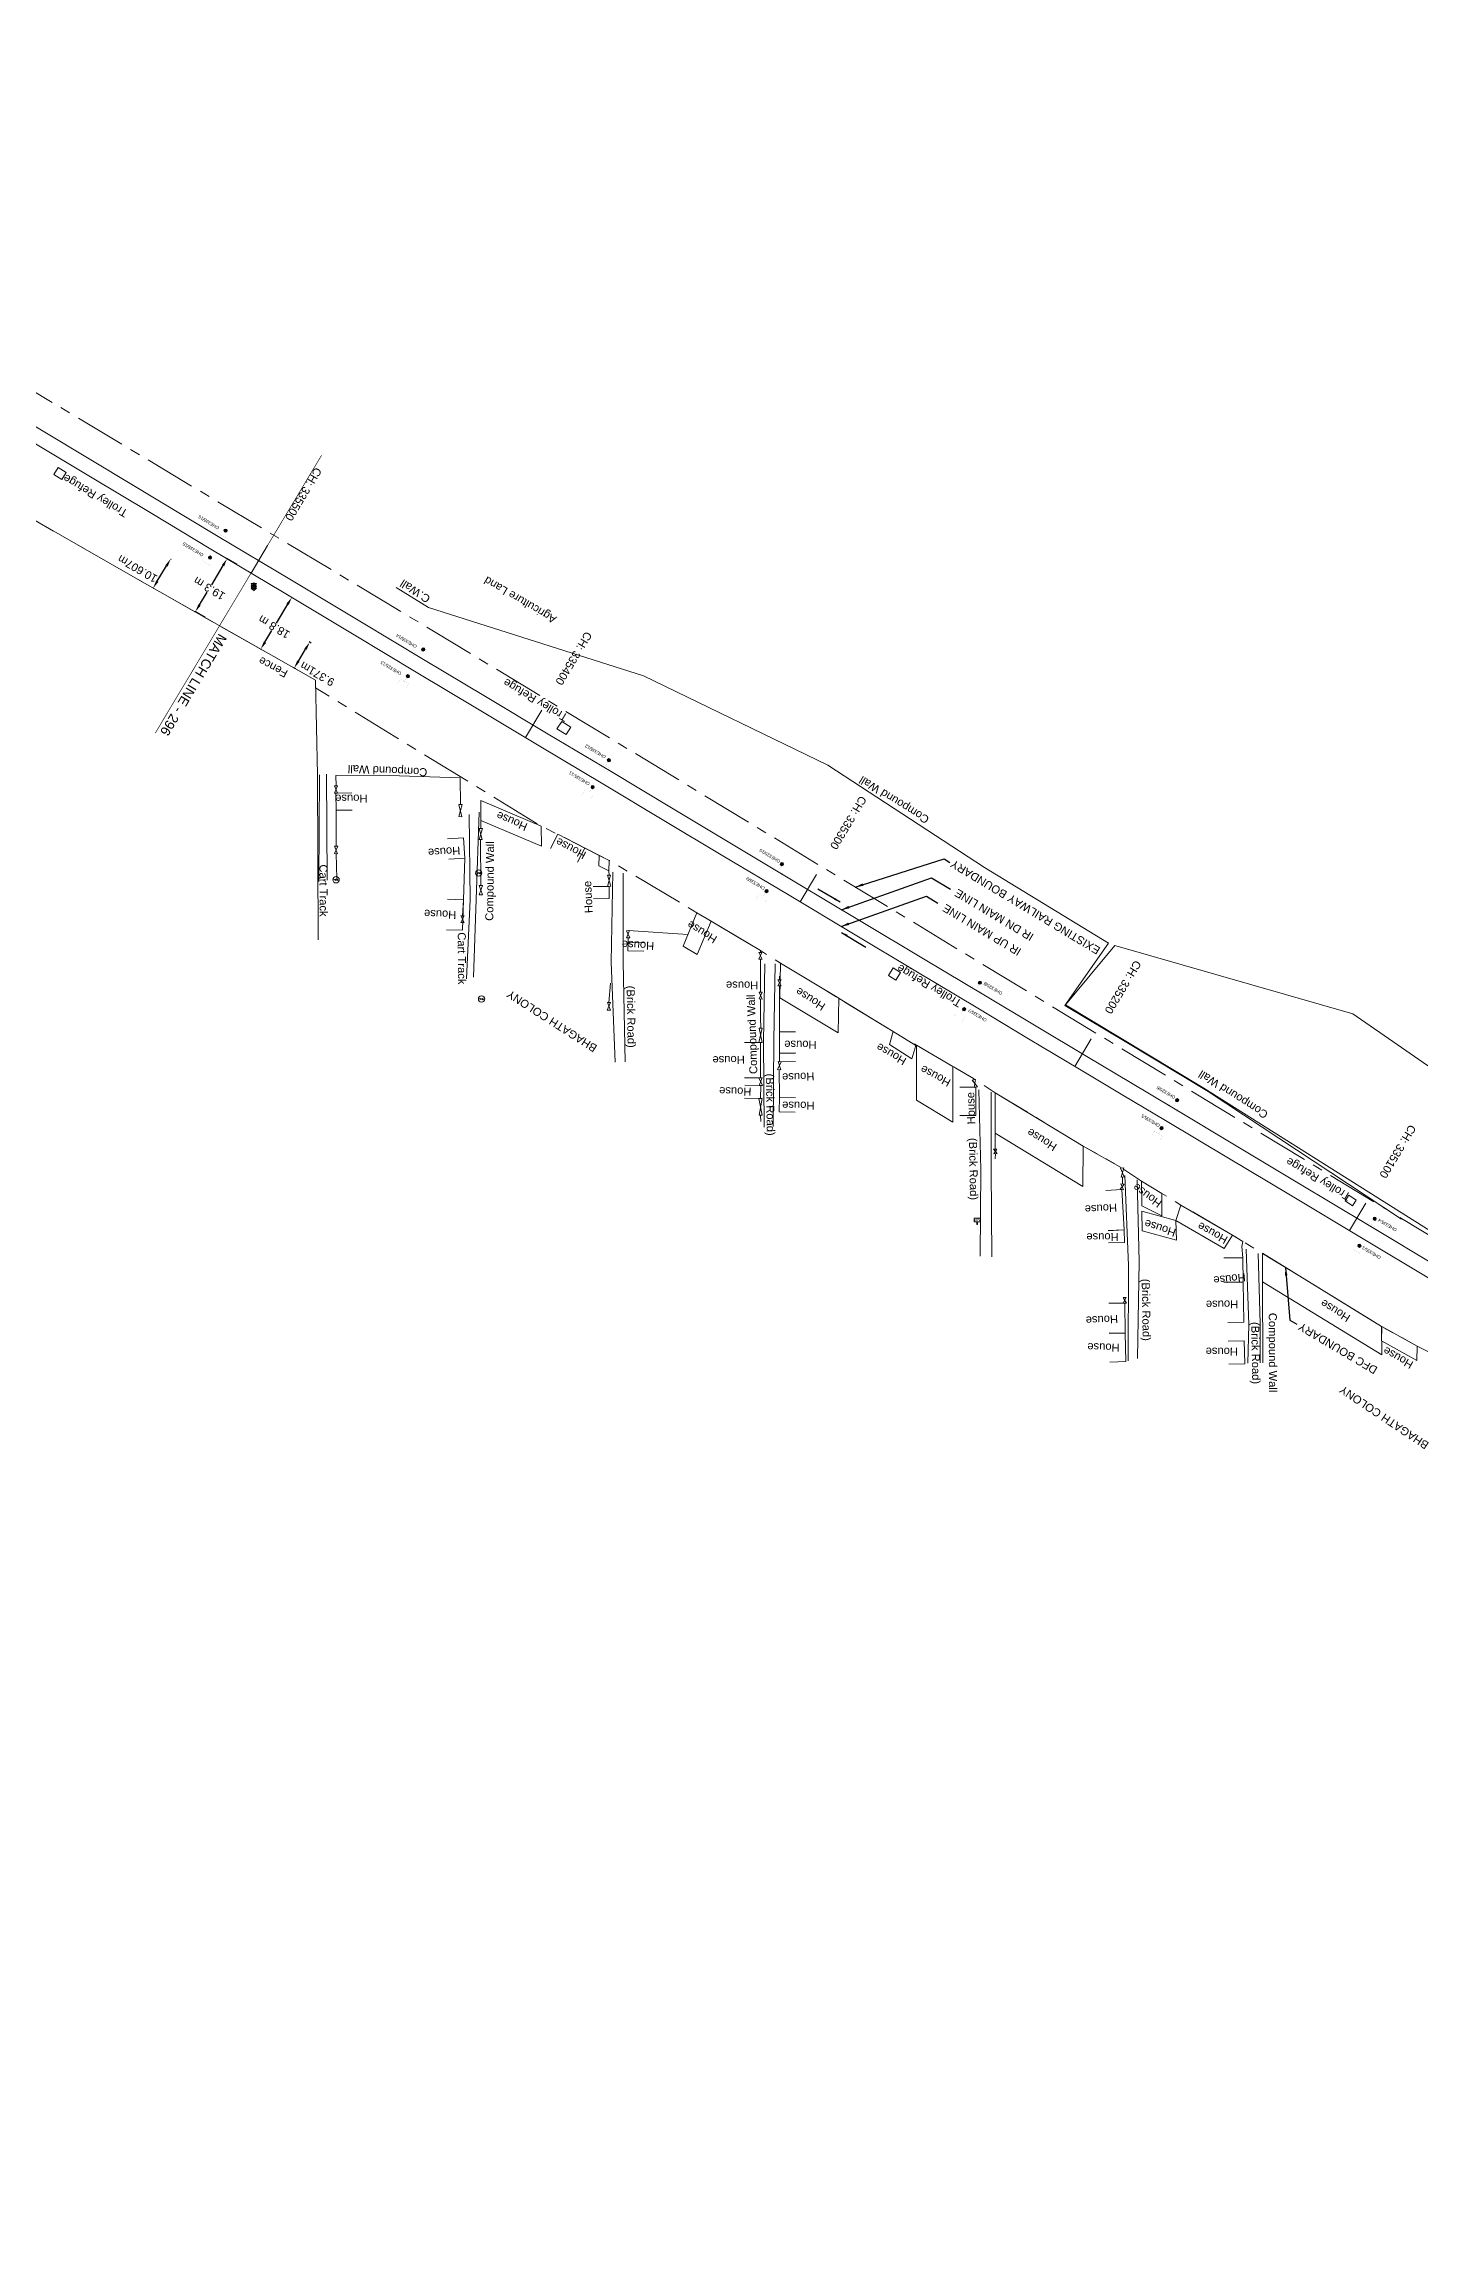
# Model space of a CAD drawing. Header units: metres. Extents: x 610236 to 616721, y 3398253 to 3402120.
# Drawn here: x 615058 to 615488, y 3398683 to 3399371 of the extents above; entities that cross this region are included whole.
import ezdxf
from ezdxf.enums import TextEntityAlignment as Align

# ---------------------------------------------------------------- set-up
doc = ezdxf.new("R2010")
doc.units = ezdxf.units.M
doc.header["$MEASUREMENT"] = 0
doc.linetypes.add('CENTER', pattern=[50.8, 31.75, -6.35, 6.35, -6.35])
doc.linetypes.add('PHANTOM2', pattern=[1.25, 0.625, -0.125, 0.125, -0.125, 0.125, -0.125])
doc.layers.get('Defpoints').update_dxf_attribs({"lineweight": 0})
for name, color, linetype, lineweight in [('Bounary Dim', 10, 'Continuous', 13), ('Cart Track', 34, 'Continuous', 0), ('Commercial Building Pucca', 251, 'Continuous', 0), ('Compound Wall', 251, 'Continuous', 0), ('DFCC BOUNDARY', 6, 'CENTER', 0), ('Electric Pole', 251, 'Continuous', 0), ('Existing Chainage', 7, 'Continuous', 0), ('Existing IR Track', 143, 'Continuous', 0), ('Existing Railway Boundary', 7, 'CENTER', 0), ('flow direction', 7, 'Continuous', 0), ('Gate', 251, 'Continuous', 0), ('MATCH LINE', 7, 'Continuous', 0), ('Name Board', 251, 'Continuous', 0), ('OHE MAST', 8, 'Continuous', 0), ('OHE MAST TEXT', 8, 'Continuous', 0), ('Residential Building Pucca', 251, 'Continuous', 0), ('Residential Building Semipucca', 251, 'Continuous', 0), ('Side Details', 251, 'Continuous', 0), ('Sign Board', 251, 'Continuous', 0), ('Subroad Edge', 34, 'Continuous', 0), ('Text', 251, 'Continuous', 0), ('Text1', 251, 'Continuous', 0), ('Trolley Stand', 7, 'Continuous', 0), ('Village Name', 7, 'Continuous', 0), ('Water Logged Area', 5, 'Continuous', 0)]:
    doc.layers.add(name, color=color, linetype=linetype, lineweight=lineweight)
doc.styles.add('NB', font='arial.ttf', dxfattribs={"height": 1.5})
doc.styles.get("Standard").update_dxf_attribs({"font": 'arial.ttf'})
doc.styles.add('Style-Arial', font='arial.ttf')
doc.styles.add('Text', font='arial.ttf', dxfattribs={"height": 2})
doc.styles.add('Vill txt', font='arial.ttf', dxfattribs={"height": 3})
doc.dimstyles.new('DIM', dxfattribs={"dimtxt": 2.5, "dimasz": 2.5, "dimexe": 0.18, "dimexo": 0.0625, "dimgap": 0.09, "dimtad": 0, "dimtih": 1, "dimtoh": 1, "dimdec": 3, "dimzin": 0, "dimdsep": 46, "dimtxsty": 'Standard', "dimcen": 0.09, "dimadec": 0, "dimazin": 0, "dimtfac": 1, "dimtdec": 3, "dimtofl": 0, "dimtmove": 0, "dimatfit": 3, "dimfxl": 1, "dimtolj": 1, "dimtzin": 0, "dimarcsym": 0})
doc.dimstyles.new('ISO-25', dxfattribs={"dimtxt": 2.5, "dimasz": 2.5, "dimexe": 1.25, "dimexo": 0.625, "dimtad": 1, "dimtxsty": 'Standard', "dimcen": 2.5, "dimadec": 0, "dimazin": 0, "dimtfac": 1, "dimtmove": 0, "dimatfit": 3, "dimfxl": 1, "dimarcsym": 0})
doc.dimstyles.get("Standard").update_dxf_attribs({"dimtxt": 2.5, "dimasz": 0.18, "dimexe": 0.18, "dimexo": 0.0625, "dimgap": 0.09, "dimtad": 0, "dimtih": 1, "dimtoh": 1, "dimdec": 3, "dimzin": 0, "dimdsep": 46, "dimtxsty": 'Standard', "dimcen": 0.09, "dimadec": 0, "dimazin": 0, "dimtfac": 1, "dimtdec": 3, "dimtofl": 0, "dimtmove": 0, "dimatfit": 3, "dimfxl": 1, "dimtolj": 1, "dimtzin": 0, "dimarcsym": 0})

# ---------------------------------------------------------------- blocks, each defined once
blk = doc.blocks.new('GT')
at = {"layer": 'Gate'}
for p, q in [((-0.5, -0.5), (-0.5, 0.5)), ((-0.5, 0.5), (0.5, -0.5)), ((0.5, 0.5), (0.5, -0.5))]:
    blk.add_line(p, q, dxfattribs=at)
at = {"layer": 'Gate', "flags": 128}
blk.add_lwpolyline([(0.5, 0.5), (-0.5, -0.5)], dxfattribs=at)
blk = doc.blocks.new('EP')
at = {"extrusion": (0, 0, -1)}
blk.add_hatch(color=8, dxfattribs=at).paths.add_polyline_path([(-0.31, -0.24), (-0.94, -0.01), (-0.41, -0.1), (-0.43, 0.15), (0.21, -0.05), (0.21, 0.16), (0.93, -0.01), (0.31, 0.07), (0.31, -0.19), (-0.31, 0)])
at = {"color": 8}
for p, q in [((-0.93, -0.01), (-0.21, 0.16)), ((-0.31, 0.07), (-0.93, -0.01)), ((-0.31, -0.19), (-0.31, 0.07)), ((0.31, 0), (-0.31, -0.19)), ((-0.21, 0.16), (-0.21, -0.05)), ((-0.21, -0.05), (0.43, 0.15)), ((0.31, -0.24), (0.31, 0)), ((0.43, 0.15), (0.41, -0.1)), ((0.94, -0.01), (0.31, -0.24)), ((0.41, -0.1), (0.94, -0.01))]:
    blk.add_line(p, q, dxfattribs=at)
blk.add_circle((0, 0), 1, dxfattribs=at)
blk = doc.blocks.new('NB')
for p, q in [((-0.98, 0.82), (-0.98, 1.98)), ((-0.98, 1.98), (0.98, 1.98)), ((-0.98, 0.82), (0.98, 0.82)), ((-0.13, 0.82), (-0.13, 0)), ((-0.13, 0), (0.13, 0)), ((0.13, 0.82), (0.13, 0)), ((0.98, 1.98), (0.98, 0.82))]:
    blk.add_line(p, q)
at = {"insert": (-0.03, 1.54), "char_height": 0.9883, "attachment_point": 5, "rotation": 180, "line_spacing_factor": 0.6, "style": 'NB'}
blk.add_mtext('\\H1x;\\W1.02537;NB', dxfattribs=at)
blk = doc.blocks.new('SIG')
for color, points in [(1, [(-0.22, 0.42, 0.180295), (-0.01, 0.33, -0.00255), (0.01, 0.33, -0.00255), (0.02, 0.33, 0.180295), (0.23, 0.42, -0.002654), (0.25, 0.44, 0.184495), (0.33, 0.65, 1.000001), (-0.32, 0.65, 0.184495), (-0.24, 0.44, -0.002654)]), (2, [(0.23, -0.23, -0.002654), (0.25, -0.21, 0.184495), (0.33, 0.01, 1.000001), (-0.32, 0.01, 0.184495), (-0.24, -0.21, -0.002654), (-0.22, -0.23, 0.180295), (-0.01, -0.32, -0.00255), (0.01, -0.32, -0.00255), (0.02, -0.32, 0.180295)]), (3, [(0.23, -0.88, -0.002654), (0.25, -0.86, 0.184495), (0.33, -0.64, 1.000001), (-0.32, -0.64, 0.184495), (-0.24, -0.86, -0.002654), (-0.22, -0.88, 0.395599)])]:
    blk.add_hatch(color=color).paths.add_polyline_path(points)
for p, q in [((-0.31, 0.98), (-0.32, -0.9)), ((0.33, -0.9), (0.32, 0.98))]:
    blk.add_line(p, q)
at = {"flags": 128}
for points in [[(-0.31, 0.98), (-0.81, 0.98, 0.198758), (-0.42, 0.41, 0.003814), (-0.31, 0.39)], [(-0.31, 0.33), (-0.81, 0.33, 0.198758), (-0.42, -0.23, 0.003727), (-0.32, -0.26)], [(0.32, 0.98), (0.82, 0.98, -0.198758), (0.44, 0.41, -0.003814), (0.32, 0.39)], [(0.32, 0.33), (0.82, 0.33, -0.198758), (0.44, -0.23, -0.003727), (0.33, -0.26)], [(-0.32, -0.32), (-0.81, -0.32, 0.198758), (-0.42, -0.88, 0.003639), (-0.32, -0.9)], [(0.33, -0.32), (0.82, -0.32, -0.198758), (0.44, -0.88, -0.003639), (0.33, -0.9)]]:
    blk.add_lwpolyline(points, format="xyb", dxfattribs=at)
for centre, radius, start, end in [((0.01, 0.91), 0.324, 12.40488, 167.59512), ((0.01, 0.81), 0.357, 27.75781, 152.24219), ((0.01, -0.9), 0.324, 181.45715, 358.54285)]:
    blk.add_arc(centre, radius, start, end)
blk = doc.blocks.new('OHE MAST')
h = blk.add_hatch(color=256)
edge = h.paths.add_edge_path()
edge.add_arc((0, 0), 0.514, 0, 360)
at = {"const_width": 0.01, "flags": 128}
for points in [[(1.5, 3.5), (1.5, 2), (-1.5, 2), (-1.5, 3.5)], [(0, 2), (0, 0)]]:
    blk.add_lwpolyline(points, dxfattribs=at)
blk.add_circle((0, 0), 0.514)
blk = doc.blocks.new('*D323')
at = {"layer": 'Bounary Dim', "color": 0, "lineweight": -2, "transparency": 16777216}
for p, q in [((615137.66, 3399178.12), (615139.91, 3399181.87)), ((615141.66, 3399183.73), (615141.04, 3399184.1)), ((615136.84, 3399175.69), (615136.22, 3399176.07))]:
    blk.add_line(p, q, dxfattribs=at)
at = {"layer": 'Bounary Dim', "color": 0, "transparency": 16777216}
for points in [[(615139.55, 3399182.08), (615140.27, 3399181.65), (615141.19, 3399184.01)], [(615137.3, 3399178.33), (615138.02, 3399177.9), (615136.38, 3399175.97)]]:
    blk.add_solid(points, dxfattribs=at)
at = {"layer": 'Defpoints', "color": 0, "transparency": 16777216}
for p in [(615141.19, 3399184.01), (615141.71, 3399183.7), (615136.9, 3399175.66)]:
    blk.add_point(p, dxfattribs=at)
at = {"layer": 'Bounary Dim', "color": 0, "transparency": 16777216, "insert": (615143.59, 3399174.11), "char_height": 2.5, "attachment_point": 5, "rotation": 150}
blk.add_mtext('\\A1;9.371m', dxfattribs=at)
blk = doc.blocks.new('*D324')
at = {"layer": 'Bounary Dim', "color": 0, "lineweight": -2, "transparency": 16777216}
for p, q in [((615097.82, 3399210.01), (615097.92, 3399209.95)), ((615093.6, 3399203.09), (615096.48, 3399207.9)), ((615092.36, 3399200.91), (615092.46, 3399200.85))]:
    blk.add_line(p, q, dxfattribs=at)
at = {"layer": 'Bounary Dim', "color": 0, "transparency": 16777216}
for points in [[(615096.12, 3399208.11), (615096.84, 3399207.68), (615097.76, 3399210.04)], [(615093.24, 3399203.3), (615093.95, 3399202.87), (615092.31, 3399200.94)]]:
    blk.add_solid(points, dxfattribs=at)
at = {"layer": 'Defpoints', "color": 0, "transparency": 16777216}
for p in [(615097.76, 3399210.04), (615097.76, 3399210.04), (615092.31, 3399200.94)]:
    blk.add_point(p, dxfattribs=at)
at = {"layer": 'Bounary Dim', "color": 0, "transparency": 16777216, "insert": (615087.4, 3399206.97), "char_height": 2.5, "attachment_point": 5, "rotation": 150}
blk.add_mtext('\\A1;10.607m', dxfattribs=at)
blk = doc.blocks.new('*D287')
at = {"layer": 'Defpoints', "color": 0, "linetype": 'ByBlock', "ltscale": 5, "transparency": 16777216}
for p in [(615115.4, 3399210.1), (615118.53, 3399208.23), (615108.63, 3399191.69)]:
    blk.add_point(p, dxfattribs=at)
at = {"layer": 'DFCC BOUNDARY', "color": 0, "linetype": 'ByBlock', "lineweight": -2, "ltscale": 5, "transparency": 16777216}
for p, q in [((615118.48, 3399208.26), (615115.24, 3399210.19)), ((615114.11, 3399207.96), (615110.56, 3399202.01)), ((615106.78, 3399195.71), (615109.15, 3399199.67)), ((615108.58, 3399191.72), (615105.34, 3399193.66))]:
    blk.add_line(p, q, dxfattribs=at)
at = {"layer": 'DFCC BOUNDARY', "color": 0, "linetype": 'ByBlock', "ltscale": 5, "transparency": 16777216}
for points in [[(615113.76, 3399208.17), (615114.47, 3399207.74), (615115.4, 3399210.1)], [(615106.42, 3399195.92), (615107.14, 3399195.49), (615105.5, 3399193.56)]]:
    blk.add_solid(points, dxfattribs=at)
at = {"layer": 'DFCC BOUNDARY', "color": 0, "linetype": 'ByBlock', "ltscale": 5, "transparency": 16777216, "insert": (615109.85, 3399200.84), "char_height": 2.5, "attachment_point": 5, "rotation": 149}
blk.add_mtext('\\A1;19.3 m', dxfattribs=at)
blk = doc.blocks.new('*D305')
at = {"layer": 'Defpoints', "color": 0, "linetype": 'ByBlock', "ltscale": 5, "transparency": 16777216}
for p in [(615135.58, 3399198.02), (615135.59, 3399198.01), (615125.92, 3399181.89)]:
    blk.add_point(p, dxfattribs=at)
at = {"layer": 'DFCC BOUNDARY', "color": 0, "linetype": 'ByBlock', "lineweight": -2, "ltscale": 5, "transparency": 16777216}
for p, q in [((615134.31, 3399195.87), (615130.78, 3399189.99)), ((615135.63, 3399197.99), (615135.74, 3399197.92)), ((615125.98, 3399181.85), (615126.08, 3399181.79)), ((615127.21, 3399184.03), (615129.38, 3399187.64))]:
    blk.add_line(p, q, dxfattribs=at)
at = {"layer": 'DFCC BOUNDARY', "color": 0, "linetype": 'ByBlock', "ltscale": 5, "transparency": 16777216}
for points in [[(615133.95, 3399196.08), (615134.66, 3399195.66), (615135.59, 3399198.01)], [(615126.86, 3399184.24), (615127.57, 3399183.81), (615125.93, 3399181.88)]]:
    blk.add_solid(points, dxfattribs=at)
at = {"layer": 'DFCC BOUNDARY', "color": 0, "linetype": 'ByBlock', "ltscale": 5, "transparency": 16777216, "insert": (615130.08, 3399188.82), "char_height": 2.5, "attachment_point": 5, "rotation": 149}
blk.add_mtext('\\A1;18.8 m', dxfattribs=at)

msp = doc.modelspace()

# ---------------------------------------------------------------- linework, layer by layer
at = {"layer": 'Cart Track', "flags": 128}
for points in [[(615144.0805, 3399109.2845), (615144.2859, 3399142.6043)], [(615146.4824, 3399142.7598), (615146.6562, 3399109.7271)], [(615190.1574, 3399078.8673), (615191.3519, 3399103.5476), (615190.9963, 3399130.254)], [(615194.112, 3399130.943), (615193.2598, 3399103.6784), (615192.3799, 3399079.3518)]]:
    msp.add_lwpolyline(points, dxfattribs=at)
at = {"layer": 'Commercial Building Pucca', "flags": 128}
msp.add_lwpolyline([(615292.93, 3399037.2346), (615287.9325, 3399037.3366), (615288.0258, 3399041.9072), (615293.0233, 3399041.8052)], dxfattribs=at)
at = {"layer": 'Compound Wall', "flags": 128}
for points in [[(615143.0011, 3399172.2017), (615086.6526, 3399204.1495), (615055.3881, 3399222.0203), (615011.4232, 3399248.0438), (614978.9857, 3399266.9001), (614907.6333, 3399308.6862), (614873.7182, 3399329.3507), (614834.7753, 3399351.7679), (614813.0721, 3399318.3781)], [(615168.1938, 3399201.0753), (615178.3365, 3399194.8345)], [(615178.3365, 3399194.8345), (615245.4609, 3399173.5357)], [(615143.8458, 3399091.0878), (615143.6509, 3399142.559), (615143.0011, 3399172.2017)], [(615245.4609, 3399173.5357), (615303.0907, 3399145.6633), (615352.0212, 3399113.6572), (615390.7804, 3399090.0326)], [(615149.4414, 3399139.2039), (615149.4012, 3399142.4156), (615162.9224, 3399142.4417), (615188.2517, 3399141.6777), (615188.3375, 3399133.3038)], [(615149.5005, 3399120.3139), (615149.4371, 3399131.5237)], [(615194.6699, 3399108.0131), (615194.6223, 3399122.3752)], [(615149.6619, 3399110.0704), (615149.4503, 3399117.9697)], [(615189.6362, 3399116.5771), (615189.253, 3399103.5459), (615188.962, 3399098.5886)], [(615240.6867, 3399093.9125), (615259.4108, 3399092.7013)], [(615266.6077, 3399096.8798), (615282.0467, 3399087.7012), (615282.0391, 3399087.1147)], [(615240.708, 3399090.2483), (615240.7305, 3399091.6771)], [(615282.0368, 3399085.0433), (615282.1141, 3399074.7326)], [(615390.7804, 3399090.0326), (615377.1738, 3399070.556), (615396.4987, 3399058.9886), (615421.9549, 3399043.7024), (615482.4009, 3399003.7346)], [(615287.9964, 3399078.5354), (615287.9991, 3399079.6904)], [(615234.7157, 3399071.4393), (615235.2117, 3399077.4584)], [(615282.1059, 3399072.5576), (615282.0865, 3399066.7219), (615282.137, 3399063.4676)], [(615287.9916, 3399062.2545), (615288.0523, 3399068.3369), (615288.0007, 3399076.6293)], [(615306.6102, 3399072.7034), (615316.2923, 3399066.7528), (615323.5453, 3399062.3674)], [(615342.4296, 3399051.3421), (615343.0612, 3399050.9743), (615348.617, 3399047.7605), (615348.7211, 3399047.3244)], [(615288.0258, 3399041.9072), (615287.9286, 3399050.4899)], [(615282.1034, 3399036.274), (615282.1237, 3399034.291)], [(615355.4198, 3399025.6353), (615355.3406, 3399030.6372)], [(615355.3986, 3399022.6619), (615355.4723, 3399024.28)], [(615382.8908, 3399026.6271), (615395.0555, 3399019.7361)], [(615395.2155, 3399016.9622), (615395.1917, 3399014.7961)], [(615432.7274, 3398996.8346), (615429.5435, 3398998.8076)], [(615432.7891, 3398991.7391), (615432.4707, 3398995.2525), (615432.7274, 3398996.8346)], [(615439.0065, 3398958.8529), (615438.9686, 3398984.2236)]]:
    msp.add_lwpolyline(points, dxfattribs=at)
at = {"layer": 'DFCC BOUNDARY', "lineweight": 0, "ltscale": 0.5, "flags": 128}
msp.add_lwpolyline([(614030.472, 3399814.7192), (614040.2031, 3399831.0381), (614044.5004, 3399828.4755), (614063.0426, 3399817.3497), (614068.4741, 3399814.4339), (614089.687, 3399801.9052), (614104.9142, 3399792.2299), (614127.8329, 3399778.4823), (614142.258, 3399769.8285), (614156.7065, 3399761.1607), (614171.658, 3399752.2), (614186.9324, 3399743.0459), (614205.1652, 3399732.1278), (614224.2654, 3399720.6902), (614237.9625, 3399712.4736), (614252.3436, 3399703.8466), (614270.7174, 3399692.8422), (614289.2771, 3399681.7266), (614303.832, 3399673.0267), (614318.6064, 3399664.1956), (614334.8295, 3399654.4722), (614351.8511, 3399644.2701), (614371.7919, 3399632.3324), (614391.5071, 3399620.5298), (614414.0714, 3399607.0051), (614436.2542, 3399593.7089), (614455.6252, 3399582.1122), (614475.4794, 3399570.2262), (614493.3592, 3399559.5245), (614511.3696, 3399548.7446), (614523.5691, 3399541.2362), (614542.9404, 3399529.6455), (614560.3536, 3399519.2165), (614577.2117, 3399509.1199), (614592.4979, 3399499.9626), (614608.1751, 3399490.571), (614624.8337, 3399480.6039), (614646.5141, 3399467.6322), (614658.722, 3399460.3488), (614674.202, 3399451.1131), (614693.1523, 3399439.7573), (614711.3314, 3399428.8797), (614727.7485, 3399419.0733), (614743.7791, 3399409.4977), (614760.097, 3399399.7221), (614769.5002, 3399394.089), (614837.6229, 3399350.1287), (614873.7182, 3399329.3507), (614930.3635, 3399295.3204), (615015.2753, 3399245.8749), (615015.2262, 3399245.7928), (615055.3881, 3399222.0203), (615086.6526, 3399204.1495), (615143.0011, 3399172.2017), (615143.0547, 3399169.7539), (615213.5565, 3399126.5258), (615218.7064, 3399124.0206), (615234.82, 3399115.8845), (615262.2211, 3399099.4943), (615282.0467, 3399087.7012), (615288.2768, 3399083.7839), (615306.5072, 3399072.7792), (615323.5449, 3399062.3688), (615330.7614, 3399058.1478), (615342.1811, 3399051.4855), (615348.617, 3399047.7605), (615355.4122, 3399043.2614), (615382.8908, 3399026.6271), (615395.0555, 3399019.7361), (615401.1137, 3399015.5991), (615407.4237, 3399011.8467), (615413.362, 3399008.187), (615429.5435, 3398998.8076), (615432.7274, 3398996.8346), (615438.9216, 3398993.1112), (615476.2187, 3398970.1936), (615487.2075, 3398964.1208), (615490.1532, 3398962.6313), (615493.0212, 3398961.1043), (615496.5547, 3398959.1377), (615501.8253, 3398956.0107), (615518.7362, 3398945.5631), (615529.6047, 3398939.1631), (615541.6489, 3398932.0416), (615560.2938, 3398920.9672), (615565.2936, 3398917.8836), (615572.5453, 3398913.4636), (615582.1013, 3398907.6938), (615626.4094, 3398878.636), (615711.0313, 3398825.3697), (615744.5852, 3398810.4445), (615776.0565, 3398792.1613), (615799.0242, 3398777.5748), (615813.3555, 3398769.012), (615835.4961, 3398756.3215), (615847.191, 3398749.5972), (615868.9093, 3398736.9504), (615885.3091, 3398727.0081), (615901.9021, 3398717.0798), (615922.1884, 3398704.9199), (615942.5882, 3398692.6919), (615949.6278, 3398688.4701), (615970.7591, 3398675.0974), (616056.0656, 3398622.8799), (616072.3874, 3398613.1076), (616096.3103, 3398598.7845), (616113.4533, 3398588.5045), (616130.3605, 3398578.3659), (616151.0552, 3398565.9857), (616158.9536, 3398561.2607), (616228.0059, 3398520.8509), (616231.2289, 3398518.906), (616247.3195, 3398509.2733), (616283.9979, 3398487.3031), (616304.6518, 3398474.9256), (616326.9405, 3398461.5588), (616349.7841, 3398447.8593), (616371.1383, 3398435.0259), (616392.4976, 3398422.1893), (616399.5331, 3398417.955), (616399.5239, 3398417.9398)], dxfattribs=at)
at = {"layer": 'Existing Chainage', "linetype": 'Continuous', "lineweight": 13, "flags": 128}
for points in [[(615128.0168, 3399214.2025), (615122.8802, 3399205.6226)], [(615213.7901, 3399162.8104), (615208.6612, 3399154.2259)], [(615299.5978, 3399111.4665), (615294.4725, 3399102.8798)], [(615385.4095, 3399060.1029), (615380.2761, 3399051.521)], [(615471.2396, 3399008.7613), (615466.0943, 3399000.1865)]]:
    msp.add_lwpolyline(points, dxfattribs=at)
at = {"layer": 'Existing IR Track', "flags": 128}
for points in [[(615494.456, 3398988.493), (615472.246, 3399001.8088), (615449.9764, 3399015.1604), (615430.646, 3399026.7314), (615411.0604, 3399038.4549), (615397.6256, 3399046.4678), (615383.9953, 3399054.5973), (615368.1658, 3399064.0717), (615352.3529, 3399073.5363), (615332.9595, 3399085.125), (615313.5483, 3399096.7243), (615293.3344, 3399108.8594), (615272.9981, 3399121.068), (615254.2268, 3399132.3215), (615235.4079, 3399143.6036), (615215.7637, 3399155.3374), (615196.0912, 3399167.0881), (615176.8019, 3399178.6403), (615157.4286, 3399190.2428), (615135.0207, 3399203.6802), (615112.6499, 3399217.0953), (615093.7553, 3399228.4382), (615074.9092, 3399239.752), (615055.2828, 3399251.494)], [(615491.9472, 3398984.6735), (615469.8986, 3398997.9038), (615447.6451, 3399011.257), (615428.3034, 3399022.8315), (615408.5811, 3399034.6338), (615395.2808, 3399042.5678), (615381.7019, 3399050.6682), (615365.8194, 3399060.1685), (615349.955, 3399069.658), (615330.6304, 3399081.2449), (615311.1299, 3399092.9372), (615290.9868, 3399104.9604), (615270.3199, 3399117.2963), (615251.855, 3399128.3732), (615232.7694, 3399139.8224), (615213.396, 3399151.397), (615193.6684, 3399163.1834), (615174.4473, 3399174.7206), (615155.1021, 3399186.3323), (615132.6667, 3399199.7637), (615110.3079, 3399213.1493), (615091.395, 3399224.5107), (615072.7266, 3399235.7252), (615052.9295, 3399247.5777)]]:
    msp.add_lwpolyline(points, dxfattribs=at)
at = {"layer": 'Existing Railway Boundary', "ltscale": 0.5, "flags": 128}
msp.add_lwpolyline([(610348.171, 3402084.315), (610412.243, 3402047.407), (610816.4467, 3401806.0872), (610824.2343, 3401812.7137), (610961.1072, 3401721.668), (611001.8155, 3401693.5189), (611045.0981, 3401670.4754), (611172.8748, 3401594.2137), (611349.6069, 3401487.2448), (611525.6631, 3401378.4058), (611706.9713, 3401269.4918), (611862.7799, 3401176.1735), (611885.0197, 3401162.1783), (612031.1961, 3401075.6032), (612070.3216, 3401050.9396), (612243.7727, 3400946.4383), (612421.3412, 3400839.8744), (612607.2871, 3400728.8405), (612953.7211, 3400520.993), (613470.9913, 3400226.4951), (614012.4958, 3399887.3788), (614055.8113, 3399861.1262), (614186.33, 3399782.2122), (614439.2886, 3399631.6413), (615179.9123, 3399187.498), (615599.3011, 3398933.023), (615641.8291, 3398908.118), (615684.1749, 3398882.805), (615727.8421, 3398857.148), (615771.2115, 3398833.042), (615810.7222, 3398819.967), (615849.5142, 3398796.835), (615894.7969, 3398769.958), (615937.4983, 3398743.942), (615981.9902, 3398717.098), (616022.8552, 3398694.4624)], dxfattribs=at)
at = {"layer": 'MATCH LINE', "linetype": 'PHANTOM2', "ltscale": 15, "const_width": 0.2}
msp.add_lwpolyline([(615144.9295, 3399242.4532), (615092.9483, 3399155.6254)], dxfattribs=at)
at = {"layer": 'Residential Building Pucca', "flags": 128}
for points in [[(615154.4354, 3399131.5738), (615149.4371, 3399131.5237), (615149.3834, 3399136.8824), (615154.3817, 3399136.9325)], [(615194.7089, 3399125.8346), (615194.7166, 3399128.3408)], [(615234.6689, 3399112.5768), (615234.7634, 3399111.2609)], [(615184.2576, 3399103.7239), (615189.253, 3399103.5459), (615188.9142, 3399094.0393), (615183.9188, 3399094.2173)], [(615245.6463, 3399087.4996), (615240.649, 3399087.6113), (615240.708, 3399090.2483), (615245.7053, 3399090.1366)], [(615277.0951, 3399058.9232), (615282.0937, 3399058.9284), (615282.1051, 3399047.955), (615277.1065, 3399047.9498)], [(615292.9931, 3399055.691), (615287.9946, 3399055.6887), (615287.9916, 3399062.2545), (615292.9902, 3399062.2567)], [(615293.0333, 3399053.0369), (615288.0352, 3399052.9699), (615287.9991, 3399055.6643), (615292.9972, 3399055.7313)], [(615277.1474, 3399045.6302), (615282.1455, 3399045.5639), (615282.0916, 3399041.502), (615277.0935, 3399041.5684)], [(615344.3427, 3399045.0397), (615349.3412, 3399045.0249), (615349.315, 3399036.1134), (615344.3165, 3399036.1282)], [(615390.0108, 3399012.766), (615395.0014, 3399013.0476), (615395.7153, 3399000.3936), (615390.7247, 3399000.1121)], [(615390.718, 3399000.282), (615395.7153, 3399000.3936), (615395.8027, 3398996.4815), (615390.8054, 3398996.3698)], [(615426.791, 3398991.6888), (615432.7881, 3398991.7374), (615432.8531, 3398984.1064), (615426.855, 3398984.0561)], [(615427.8557, 3398983.9986), (615432.8531, 3398984.1064), (615433.1239, 3398971.5569), (615428.1265, 3398971.4491)], [(615390.9139, 3398977.4935), (615395.912, 3398977.5584), (615396.0334, 3398968.2044), (615391.0353, 3398968.1395)], [(615390.9845, 3398968.0141), (615395.9817, 3398968.1314), (615396.1901, 3398959.2568), (615391.193, 3398959.1394)], [(615428.2436, 3398965.6706), (615433.2405, 3398965.7968), (615433.4229, 3398958.5752), (615428.4259, 3398958.449)]]:
    msp.add_lwpolyline(points, dxfattribs=at)
at = {"layer": 'Residential Building Pucca'}
for points in [[(615231.682, 3399117.428), (615234.82, 3399115.8845), (615234.6689, 3399112.5768), (615231.5155, 3399114.1175)], [(615330.79, 3399040.9983), (615330.7614, 3399058.1478), (615342.1811, 3399051.4855), (615342.2103, 3399034.0358)], [(615401.3281, 3399000.1455), (615401.1909, 3399006.2966), (615411.8931, 3399003.3823), (615412.0303, 3398997.2305)], [(615413.362, 3399008.187), (615429.5435, 3398998.8076), (615426.9665, 3398994.601), (615411.8931, 3399003.3823)], [(615476.2187, 3398970.1936), (615487.2075, 3398964.1208), (615487.1171, 3398959.6302), (615476.1012, 3398965.7179)]]:
    msp.add_3dface(points, dxfattribs=at)
at = {"layer": 'Residential Building Semipucca', "flags": 128}
for points in [[(615184.231, 3399122.5779), (615189.2188, 3399122.9069), (615189.6362, 3399116.5771), (615184.6485, 3399116.2482)], [(615216.4432, 3399119.5638), (615218.7064, 3399124.0206), (615227.1505, 3399119.7327), (615224.8874, 3399115.2759)], [(615227.1505, 3399119.7327), (615231.682, 3399117.428)], [(615229.7619, 3399107.664), (615234.7596, 3399107.7592), (615234.8326, 3399103.923), (615229.835, 3399103.8278)]]:
    msp.add_lwpolyline(points, dxfattribs=at)
at = {"layer": 'Residential Building Semipucca'}
for points in [[(615194.7166, 3399128.3408), (615194.6652, 3399134.5662), (615213.5565, 3399126.5258), (615213.6081, 3399120.2755)], [(615262.2211, 3399099.4943), (615266.6077, 3399096.8798), (615262.3068, 3399086.475), (615257.9172, 3399089.0912)], [(615288.2768, 3399083.7839), (615306.5072, 3399072.7792), (615306.3127, 3399061.9675), (615288.0819, 3399072.9724)], [(615322.4051, 3399058.3279), (615323.5449, 3399062.3688), (615330.5636, 3399058.0302), (615329.3938, 3399053.8832)], [(615355.3406, 3399030.6372), (615355.4122, 3399043.2614), (615382.8908, 3399026.6271), (615382.8192, 3399014.0029)], [(615401.1668, 3399007.9369), (615401.1137, 3399015.5991), (615407.4237, 3399011.8467), (615407.4244, 3399004.8389)], [(615438.9686, 3398984.2236), (615438.9216, 3398993.1112), (615476.1112, 3398970.2431), (615476.1583, 3398961.3553)]]:
    msp.add_3dface(points, dxfattribs=at)
at = {"layer": 'Subroad Edge', "flags": 128}
for points in [[(615236.637, 3399052.8164), (615235.394, 3399084.0225), (615235.8992, 3399112.1784)], [(615239.7305, 3399052.9501), (615239.1911, 3399084.0832), (615239.1395, 3399111.8356)], [(615283.4116, 3399083.5891), (615282.9566, 3399059.3064), (615283.1814, 3399032.5133)], [(615286.6689, 3399083.5597), (615286.1953, 3399059.6106), (615285.9794, 3399032.7562)], [(615350.2517, 3399044.1988), (615350.9065, 3399019.2263), (615350.6541, 3398992.1879)], [(615354.1087, 3399043.46), (615354.1093, 3399019.3439), (615354.3153, 3398991.9994)], [(615396.9871, 3398959.547), (615397.0844, 3398989.2806), (615395.9532, 3399017.3849)], [(615399.842, 3398960.2242), (615400.3626, 3398990.505), (615399.7576, 3399016.116)], [(615433.7939, 3398994.3737), (615434.6989, 3398970.8524), (615434.3751, 3398958.7783)], [(615437.5587, 3398993.094), (615438.1407, 3398971.1723), (615438.2173, 3398958.8721)]]:
    msp.add_lwpolyline(points, dxfattribs=at)
at = {"layer": 'Trolley Stand'}
for points in [[(615063.7675, 3399234.8448), (615061.2425, 3399236.4415), (615062.6032, 3399238.6419), (615065.1288, 3399237.0448)], [(615218.4562, 3399156.9875), (615221.3157, 3399155.2044), (615222.8303, 3399157.4978), (615219.9708, 3399159.281)], [(615324.347, 3399078.4098), (615322.0989, 3399079.9274), (615323.5252, 3399082.3101), (615325.7733, 3399080.7924)], [(615467.0912, 3399007.9611), (615464.7052, 3399009.4788), (615465.8504, 3399011.2612), (615468.2364, 3399009.7434)]]:
    msp.add_3dface(points, dxfattribs=at)
at = {"layer": 'Water Logged Area', "flags": 128}
msp.add_lwpolyline([(615392.7702, 3399089.3215), (615467.1333, 3399067.9172), (615697.9079, 3398908.293), (615689.1425, 3398901.8884), (615686.4178, 3398886.5468), (615682.3913, 3398887.1267), (615537.78, 3398972.0739), (615520.9383, 3398981.4465), (615420.5626, 3399044.755), (615377.3735, 3399070.7519), (615392.7702, 3399089.3215)], close=True, dxfattribs=at)

# ---------------------------------------------------------------- block references
at = {"layer": 'Electric Pole'}
for p in [(615194.0196, 3399111.924), (615194.0196, 3399111.924), (615149.4467, 3399109.819), (615149.4467, 3399109.819), (615194.911, 3399072.574), (615194.911, 3399072.574)]:
    msp.add_blockref('EP', p, dxfattribs=at)
at = {"layer": 'Gate'}
for p, xscale, yscale, zscale, rotation in [((615149.4232, 3399138.0439), 2.320160554921216, 0.9997078268975775, 1.522984788635053, 89.41630484731887), ((615188.3066, 3399131.4148), 3.778556119895141, 0.9997078268975731, 1.943566856949073, 269.416304839243), ((615149.4754, 3399119.1418), 2.344755408905972, 0.9997078268975733, 1.531035706456162, 88.4163048437092), ((615194.6656, 3399124.1049), 3.460403552246591, 0.9997078268975689, 1.859944223734971, 88.41630484078125), ((615194.6866, 3399106.543), 2.94023606537246, 0.9997078268975733, 1.714461142014999, 90.41630484193507), ((615234.7615, 3399109.51), 3.501744063349151, 0.9997078268975731, 1.871021364902672, 270.4163048398319), ((615188.9536, 3399097.5277), 2.12173826232199, 0.9997078268975775, 1.456405969320148, 269.4163048421086), ((615240.7086, 3399092.7948), 2.235882482125356, 0.9997078268975691, 1.495068298574982, 91.41630484649599), ((615282.0379, 3399086.079), 2.071410539524833, 0.999707826897569, 1.439029300980734, 270.4163048401564), ((615287.9986, 3399077.5824), 1.906105191763411, 0.9997078268975731, 1.38041598045516, 90.41630484029982), ((615234.6994, 3399070.2472), 2.384319095389221, 0.9997078268975778, 1.543898462167103, 89.41630484237794), ((615282.1101, 3399073.6462), 2.172747613360428, 0.9997078268975733, 1.473808941128206, 269.4163048365688), ((615282.1153, 3399061.198), 4.539434922313776, 0.9997078268975733, 2.130283695081313, 269.4163048404488), ((615287.9819, 3399051.7299), 2.482321842028071, 0.999707826897575, 1.575308406107917, 87.41630484133411), ((615282.126, 3399046.7516), 2.364314294717047, 0.9997078268975775, 1.53740804787618, 91.41630483754355), ((615349.0312, 3399046.1747), 2.38158459181834, 0.9997078268975736, 1.543012882920767, 105.416304842737), ((615282.099, 3399038.8918), 5.235467981014268, 0.9997078268975775, 2.287780216299546, 90.41630484207238), ((615355.459, 3399024.94), 1.392886138284755, 0.9997078268975673, 1.180033548006332, 93.41630484789547), ((615395.1355, 3399018.3492), 2.778511075774593, 0.9997078268975733, 1.666643114038953, 273.4163048455645), ((615395.0966, 3399013.9218), 1.758869086234455, 0.9997078268975733, 1.326029860899357, 263.4163048426822), ((615395.8864, 3398978.4225), 1.728913109880962, 0.9997078268975734, 1.314689304730902, 91.41630484227602)]:
    msp.add_blockref('GT', p, dxfattribs=dict(at, xscale=xscale, yscale=yscale, zscale=zscale, rotation=rotation))
at = {"layer": 'Name Board'}
msp.add_blockref('NB', (615349.7848, 3399002.1482), dxfattribs=at)
at = {"layer": 'OHE MAST', "color": 2, "rotation": 149.0208306544455}
for p in [(615114.9459, 3399218.8825), (615110.0602, 3399210.4676), (615176.7061, 3399181.7991), (615171.9174, 3399173.401), (615234.6821, 3399147.1555), (615229.6249, 3399138.7638), (615288.775, 3399114.6919), (615283.9844, 3399106.2611), (615350.6095, 3399077.6606), (615345.6689, 3399069.3523), (615412.2537, 3399040.9493), (615407.3978, 3399032.2322), (615473.971, 3399003.8845), (615469.2054, 3398995.4561)]:
    msp.add_blockref('OHE MAST', p, dxfattribs=at)
at = {"layer": 'Sign Board'}
msp.add_blockref('SIG', (615123.7411, 3399201.352), dxfattribs=at)

# ---------------------------------------------------------------- texts
at = {"layer": 'DFCC BOUNDARY', "linetype": 'Continuous', "ltscale": 5}
msp.add_text('DFC BOUNDARY', height=2.5, rotation=149.3990418, dxfattribs=at).set_placement((615475.1065, 3398957.3723))
at = {"layer": 'Existing Chainage', "lineweight": 0, "char_height": 2.5, "attachment_point": 6, "line_spacing_factor": 0.6, "style": 'Style-Arial'}
for s, insert, rotation in [('CH: 335500', (615134.4568, 3399222.2845), 239.0923103), ('CH: 335400', (615218.9189, 3399170.9783), 239.1436636), ('CH: 335300', (615304.723, 3399119.6366), 239.1676067), ('CH: 335200', (615390.5429, 3399068.2681), 239.1136783), ('CH: 335100', (615476.3849, 3399016.9194), 239.034138)]:
    msp.add_mtext(s, dxfattribs=dict(at, insert=insert, rotation=rotation))
at = {"layer": 'Existing IR Track', "color": 7, "lineweight": 0}
for s, p in [('IR DN MAIN LINE', (615343.0922, 3399106.0228)), ('IR UP MAIN LINE', (615339.351, 3399101.2833))]:
    msp.add_text(s, height=2.5, rotation=149, dxfattribs=at).set_placement(p, align=Align.MIDDLE_RIGHT)
at = {"layer": 'Existing Railway Boundary', "linetype": 'Continuous', "ltscale": 5}
msp.add_text('EXISTING RAILWAY BOUNDARY', height=2.5, rotation=149, dxfattribs=at).set_placement((615388.4904, 3399088.4847))
at = {"layer": 'MATCH LINE', "linetype": 'Continuous'}
msp.add_text('MATCH LINE - 296', height=3, rotation=239.0346667, dxfattribs=at).set_placement((615112.8953, 3399186.9476))
at = {"layer": 'OHE MAST TEXT'}
for s, p in [('OHE335/16', (615113.0594, 3399220.0093)), ('OHE335/15', (615108.1662, 3399211.5743)), ('OHE335/14', (615174.8177, 3399182.9463)), ('OHE335/13', (615170.0114, 3399174.5123)), ('OHE335/12', (615233.8729, 3399148.473)), ('OHE335/11', (615228.8468, 3399140.065)), ('OHE335/10', (615288.3915, 3399115.8143)), ('OHE335/9', (615283.5596, 3399107.4223)), ('OHE335/8', (615357.7828, 3399074.6023)), ('OHE335/7', (615352.8958, 3399066.2513)), ('OHE335/6', (615411.83, 3399042.0991)), ('OHE335/5', (615406.9712, 3399033.3075)), ('OHE335/4', (615481.0122, 3399000.7095)), ('OHE335/3', (615476.0294, 3398992.0649))]:
    msp.add_text(s, height=1, rotation=149, dxfattribs=at).set_placement(p)
at = {"layer": 'Side Details'}
msp.add_text('Agriculture Land', height=2.5, rotation=149.6537816, dxfattribs=at).set_placement((615218.5741, 3399191.8631))
at = {"layer": 'Subroad Edge', "style": 'Text'}
for s, rotation, p in [('Cart Track', 270.3014148, (615144.2601, 3399114.5968)), ('Cart Track', 270.3014148, (615187.4681, 3399093.3944)), ('(Brick Road)', 270.9926522, (615240.2323, 3399076.7102)), ('(Brick Road)', 270.9926522, (615283.7241, 3399049.2444)), ('(Brick Road)', 270.9926522, (615347.2029, 3399029.1402)), ('(Brick Road)', 270.9926522, (615401.1627, 3398985.1296)), ('(Brick Road)', 270.9926522, (615435.388, 3398971.6318))]:
    msp.add_text(s, height=2.5, rotation=rotation, dxfattribs=at).set_placement(p)
at = {"layer": 'Text', "style": 'Text'}
for s, rotation, p in [('C.Wall', 147.2853538, (615174.155, 3399199.9469)), ('Fence', 152.0405861, (615129.7581, 3399176.2108)), ('Compound Wall', 177.4630876, (615165.535, 3399143.9236)), ('Compound Wall', 148.29353, (615323.8085, 3399134.7639)), ('House', 180.3529553, (615154.2278, 3399135.1672)), ('House', 156.8172259, (615204.3589, 3399128.0915)), ('House', 183.7732903, (615183.2162, 3399118.5727)), ('Compound Wall', 89.4121007, (615197.4352, 3399109.4051)), ('House', 152.1101578, (615222.7913, 3399119.5717)), ('House', 93.0033694, (615228.1435, 3399104.4254)), ('House', 177.6992997, (615181.9582, 3399099.0201)), ('House', 148.6013763, (615263.7794, 3399093.4596)), ('House', 177.3773814, (615243.7934, 3399089.3191)), ('House', 180.0595383, (615276.3263, 3399076.7798)), ('Compound Wall', 91.9440361, (615279.4375, 3399061.5474)), ('House', 147.2379379, (615297.6288, 3399072.5256)), ('House', 179.6822589, (615294.5384, 3399058.2673)), ('House', 150.1057625, (615322.8988, 3399055.3112)), ('House', 180.9166497, (615272.1176, 3399053.5059)), ('House', 151.8382364, (615336.7237, 3399048.4961)), ('House', 178.6369886, (615274.1814, 3399043.69)), ('House', 181.8194126, (615293.8639, 3399048.2139)), ('Compound Wall', 147.5227452, (615429.7682, 3399042.7206)), ('House', 179.7840533, (615293.8907, 3399039.2411)), ('House', 91.8599054, (615347.7459, 3399038.4469)), ('House', 148.3155492, (615369.9613, 3399028.5812)), ('House', 143.8847413, (615402.8851, 3399011.1787)), ('House', 183.1319434, (615388.4301, 3399007.082)), ('House', 161.7993212, (615406.9066, 3399000.9654)), ('House', 151.0868853, (615423.2812, 3398999.4477)), ('House', 180.3575667, (615388.9359, 3398998.1403)), ('House', 185.9776242, (615428.6337, 3398985.1232)), ('House', 180.7834174, (615426.2813, 3398977.1012)), ('House', 148.2440104, (615461.6389, 3398975.1704)), ('House', 182.8162151, (615388.7362, 3398972.3138)), ('Compound Wall', 270.1267803, (615442.164, 3398962.0873)), ('House', 178.5185173, (615389.2257, 3398963.7045)), ('House', 179.7560203, (615426.2005, 3398962.3531)), ('House', 150.3929023, (615481.2749, 3398960.4667))]:
    msp.add_text(s, height=2.5, rotation=rotation, dxfattribs=at).set_placement(p, align=Align.MIDDLE_CENTER)
at = {"layer": 'Text1', "style": 'Text'}
for p in [(615074.2186, 3399229.7631), (615211.7496, 3399165.9457), (615334.7739, 3399076.6806), (615456.3162, 3399016.2773)]:
    msp.add_text('Trolley Refuge', height=2.5, rotation=149.3383277, dxfattribs=at).set_placement(p, align=Align.MIDDLE_CENTER)
at = {"layer": 'Village Name', "style": 'Vill txt'}
for rotation, p in [(147.3329209, (615232.9021, 3399056.8484)), (146.2423755, (615492.7587, 3398932.7379))]:
    msp.add_text('  BHAGATH COLONY', height=2.5, rotation=rotation, dxfattribs=at).set_placement(p)

# ---------------------------------------------------------------- dimensions: what is measured, and where the dimension line sits
at = {"layer": 'Bounary Dim'}
for base, p1, p2, picture, middle in [((615097.7629, 3399210.0397), (615092.3106, 3399200.9416), (615097.7629, 3399210.0397), '*D324', (615087.3958, 3399206.967)), ((615141.1935, 3399184.0123), (615136.8974, 3399175.6623), (615141.7143, 3399183.7002), '*D323', (615143.5916, 3399174.1058))]:
    dim = msp.add_linear_dim(base=base, p1=p1, p2=p2, angle=59.0663372, dimstyle='Standard', override={"dimtxt": 2.5, "dimasz": 2.5, "dimdsep": 0, "dimpost": 'm', "dimtmove": 2}, dxfattribs=at)
    dim.commit()
    dim.dimension.update_dxf_attribs({"geometry": picture, "text_midpoint": middle, "dimtype": 129, "text_rotation": 150})
at = {"layer": 'DFCC BOUNDARY', "linetype": 'ByBlock', "ltscale": 5}
for base, p1, p2, angle, picture, middle in [((615115.3986, 3399210.1016), (615108.6303, 3399191.6889), (615118.5308, 3399208.2265), 59.0923103, '*D287', (615109.8539, 3399200.8398)), ((615135.5891, 3399198.0141), (615125.9217, 3399181.8852), (615135.5807, 3399198.0192), 59.0923106, '*D305', (615130.082, 3399188.8152))]:
    dim = msp.add_linear_dim(base=base, p1=p1, p2=p2, angle=angle, dimstyle='DIM', override={"dimtad": 3, "dimdec": 1, "dimpost": ' m'}, dxfattribs=at)
    dim.commit()
    dim.dimension.update_dxf_attribs({"geometry": picture, "text_midpoint": middle, "dimtype": 129, "text_rotation": 149})

# ---------------------------------------------------------------- leaders
at = {"layer": 'DFCC BOUNDARY', "linetype": 'Continuous', "lineweight": 0, "ltscale": 5}
msp.add_leader([(615446.1183, 3398988.6859), (615447.4977, 3398972.1704), (615449.6168, 3398970.9362)], dimstyle='ISO-25', override={"dimtxt": 0.5, "dimtad": 0}, dxfattribs=at)
at = {"layer": 'Existing IR Track', "color": 7, "lineweight": 0}
for points in [[(615307.3631, 3399100.4375), (615335.4953, 3399110.4264), (615341.4135, 3399106.8614)], [(615307.2953, 3399095.226), (615333.9144, 3399104.6701), (615337.4824, 3399102.5208)]]:
    msp.add_leader(points, dimstyle='ISO-25', override={"dimtxt": 0.5, "dimtad": 0}, dxfattribs=at)
at = {"layer": 'Existing Railway Boundary', "linetype": 'Continuous', "ltscale": 5}
msp.add_leader([(615311.6764, 3399107.5467), (615339.4191, 3399116.3301), (615341.2291, 3399115.2527)], dimstyle='ISO-25', override={"dimtxt": 0.5, "dimtad": 0}, dxfattribs=at)
at = {"layer": 'flow direction', "lineweight": 0}
for points in [[(615306.9756, 3399102.8378), (615299.973, 3399106.8818)], [(615307.4048, 3399093.3875), (615315.0199, 3399088.759)]]:
    msp.add_leader(points, dimstyle='ISO-25', override={"dimtxt": 0.5, "dimasz": 2, "dimtad": 0}, dxfattribs=at)

doc.saveas('drawing.dxf')
